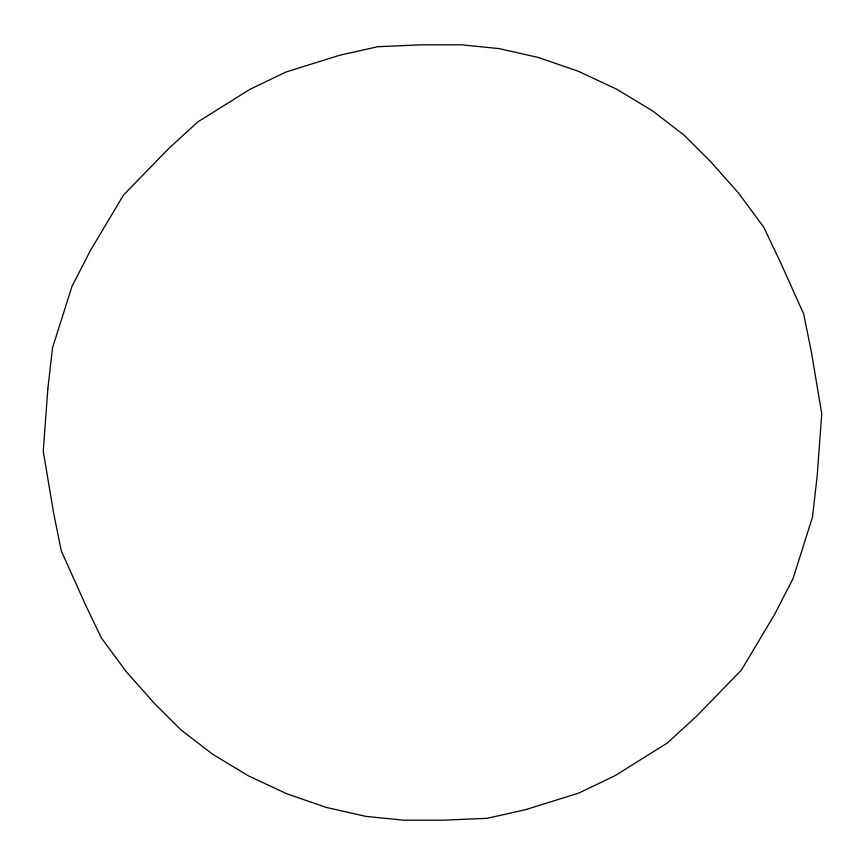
<?xml version="1.0" encoding="UTF-8"?>
<svg xmlns="http://www.w3.org/2000/svg" width="865" height="865" viewBox="0 0 865 865"><rect width="100%" height="100%" fill="white"/><g stroke="black" fill="none" stroke-linecap="round" stroke-linejoin="round"><path stroke-width="1.3" d="M47.845 388.807L43.25 451.238L53.608 512.956L61.328 550.994L85.094 603.921L101.324 637.873L126.614 672.116L154.824 703.84L181.044 729.941L212.595 754.226L248.277 775.764L286.704 793.746L326.419 807.456L365.884 816.387L403.587 820.182L443.226 820.182L487.125 818.301L525.239 809.77L578.89 793.043L615.199 775.581L667.25 743.067L696.585 716.166L741.435 670.051L774.402 614.81L793.01 578.685L812.484 517.129L817.155 476.193L821.75 413.762L811.392 352.044L803.672 314.006L779.906 261.079L763.676 227.127L738.386 192.884L710.176 161.16L683.955 135.059L652.405 110.774L616.723 89.236L578.296 71.254L538.581 57.544L499.116 48.613L461.413 44.818L421.774 44.818L377.875 46.699L339.761 55.23L286.11 71.957L249.801 89.419L197.75 121.933L168.416 148.834L123.565 194.949L90.598 250.19L71.99 286.315L52.516 347.871L47.845 388.807"/></g></svg>
